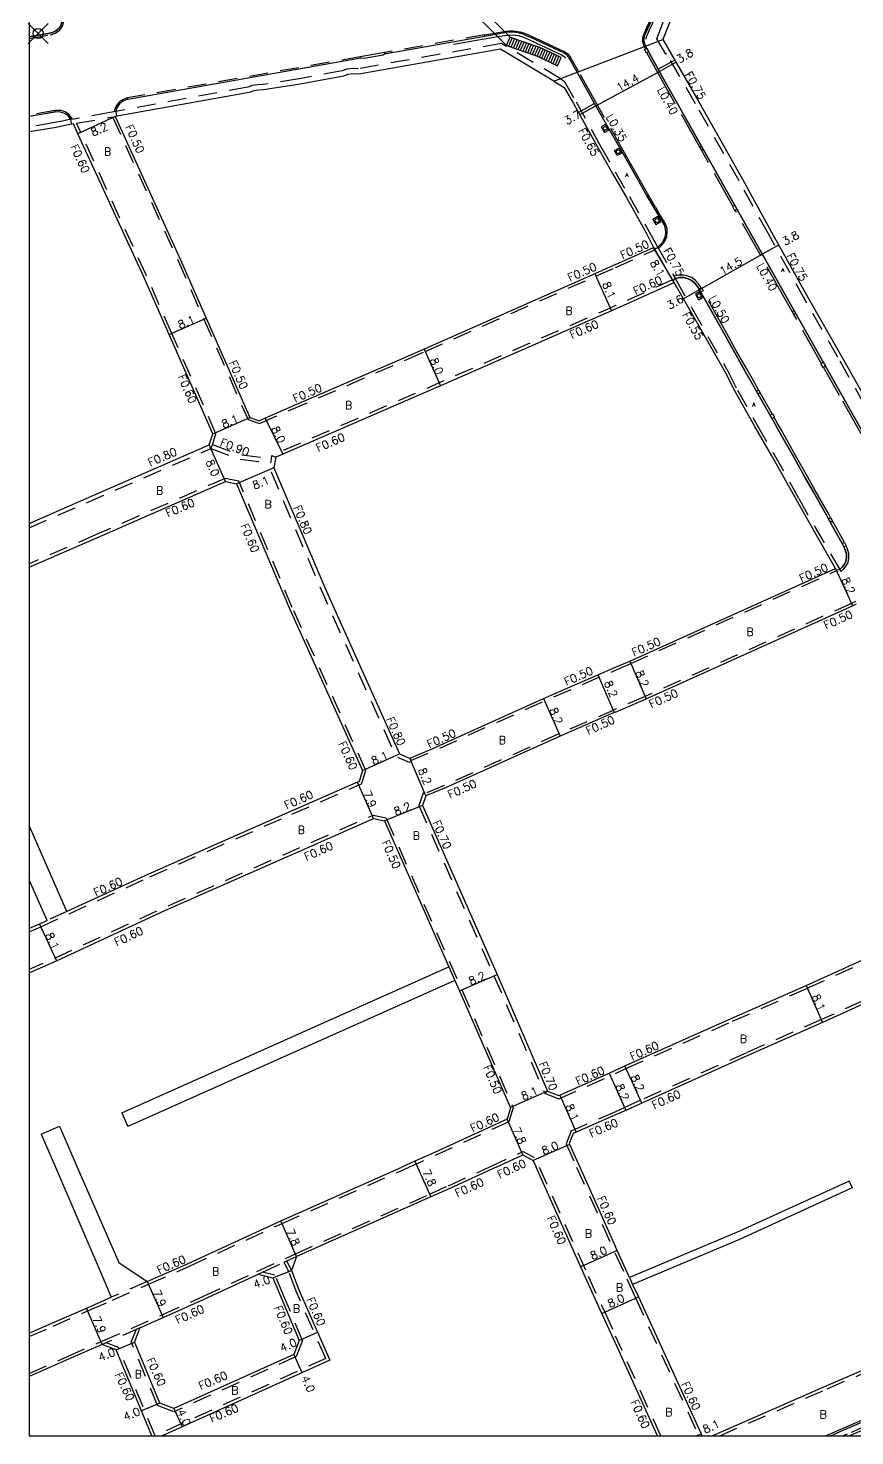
# Model space of a CAD drawing. Header units: metres. Extents: x -2400 to -1599, y -109200 to -108600.
# Drawn here: x -2400.2 to -2234.9, y -109200 to -108918.7 of the extents above; entities that cross this region are included whole.
import ezdxf

# ---------------------------------------------------------------- set-up
doc = ezdxf.new("R2010")
doc.units = ezdxf.units.M
doc.header["$LTSCALE"] = 2.5
doc.header["$PDMODE"] = 35
doc.header["$PDSIZE"] = 2
doc.linetypes.add('22320', pattern=[2.5, 1.5, -1])
doc.linetypes.add('22330', pattern=[4, 3, -1])
doc.layers.get('0').update_dxf_attribs({"color": 150, "lineweight": 50})
for name, color, linetype in [('2101000', 7, 'Continuous'), ('2101001', 1, 'Continuous'), ('2102000', 4, 'Continuous'), ('2102001', 191, 'Continuous'), ('2211000', 14, 'Continuous'), ('2211100', 7, 'Continuous'), ('2213000', 3, 'Continuous'), ('2227000', 1, 'Continuous'), ('2227100', 7, 'Continuous'), ('2232000', 120, '22320'), ('2233000', 120, '22330'), ('2235000', 4, 'Continuous'), ('2236000', 3, 'Continuous'), ('2238000', 3, 'Continuous'), ('6165200', 90, '61300'), ('9107000', 4, 'Continuous'), ('9201100', 215, 'Continuous'), ('9201500', 222, 'Continuous'), ('9202100', 82, 'Continuous'), ('9202200', 82, 'Continuous'), ('9203500', 155, 'Continuous'), ('999', 7, 'Continuous')]:
    doc.layers.add(name, color=color, linetype=linetype)
doc.styles.add('Dm_Anotation', font='txt.shx', dxfattribs={"bigfont": 'pscdm.shx'})
doc.linetypes.add('61300', pattern='A,2,-0.75,[1,dmdr.shx,S=0.15,R=0,X=0,Y=0],-0.75', length=3.5)

# ---------------------------------------------------------------- blocks, each defined once
blk = doc.blocks.new('223800')
at = {"color": 0, "linetype": 'Continuous'}
blk.add_circle((0, 0), 0.75, dxfattribs=at)

msp = doc.modelspace()

# ---------------------------------------------------------------- linework, layer by layer
at = {"layer": '2101000'}
for points in [[(-2269.32, -108912.27), (-2269.96, -108912.39), (-2273.35, -108920.93)], [(-2273.35, -108920.93), (-2266.16, -108933.38), (-2257.41, -108948.81), (-2251.57, -108959.4), (-2244.19, -108972.67), (-2237.71, -108984.02), (-2226.17, -109004.45), (-2218.96, -109017.69)], [(-2295.14, -108929.23), (-2305.76, -108922.84), (-2334.12, -108927.83), (-2335.15, -108927.77), (-2336.27, -108927.91), (-2337.14, -108928.23), (-2345.86, -108929.82), (-2353.14, -108931), (-2354.19, -108931.03), (-2355.1, -108931.17), (-2356.04, -108931.51), (-2382.82, -108936.31)], [(-2295.14, -108929.23), (-2293.04, -108930.49), (-2291.2, -108933.68), (-2286.39, -108942.4), (-2283.39, -108947.71), (-2280.55, -108952.62), (-2276.59, -108959.69), (-2275.21, -108962.52)], [(-2391.17, -108937.76), (-2392.21, -108938), (-2393.11, -108938.18), (-2394.64, -108938.48), (-2400, -108939.4)], [(-2282.76, -108965.91), (-2275.21, -108962.52)], [(-2282.76, -108974.76), (-2282.43, -108974.63), (-2271.06, -108969.48)], [(-2238.79, -109026.63), (-2243.43, -109018.56), (-2246.62, -109012.9), (-2251.52, -109004.13), (-2254.92, -108998.25), (-2258.87, -108991.28), (-2260.83, -108987.46), (-2267.86, -108975.09), (-2271.06, -108969.48)], [(-2282.76, -109046.4), (-2279.95, -109045.17), (-2238.79, -109026.63)], [(-2282.76, -109055.34), (-2276.67, -109052.69), (-2235.4, -109034.09), (-2234.58, -109033.72)], [(-2282.76, -109055.34), (-2283.03, -109055.46), (-2293.83, -109060.14), (-2316.66, -109070.41), (-2320.71, -109072.1), (-2321.36, -109073.99), (-2306.45, -109107.76), (-2296.38, -109131.12)], [(-2400, -109107.45), (-2394.57, -109105.06), (-2372.86, -109095.01), (-2344.54, -109082.54), (-2331.2, -109076.62), (-2328.95, -109077.11), (-2316.09, -109106.24)], [(-2282.76, -109126.91), (-2280.95, -109126.02), (-2259.64, -109116.6), (-2244.68, -109109.97), (-2204.41, -109091.77), (-2202.56, -109090.85)], [(-2396.43, -109097.01), (-2397.94, -109097.7), (-2400, -109098.61)], [(-2198.5, -109097.92), (-2199.1, -109098.17), (-2241.38, -109117.36), (-2256.34, -109124), (-2277.55, -109133.49), (-2280.74, -109134.99), (-2282.76, -109135.87)], [(-2314.88, -109108.98), (-2313.95, -109111.07), (-2303.78, -109134.42), (-2304.46, -109136.72), (-2319.13, -109143.46), (-2322.89, -109145.13), (-2325.53, -109146.3)], [(-2294.15, -109131.99), (-2284.08, -109127.5), (-2282.76, -109126.91)], [(-2282.76, -109135.87), (-2291.22, -109139.55)], [(-2292.02, -109141.6), (-2289.91, -109146.3)], [(-2376.42, -109169.15), (-2368.2, -109165.55), (-2349.69, -109157.02), (-2325.53, -109146.3)], [(-2306.63, -109146.3), (-2315.92, -109150.57), (-2319.73, -109152.26), (-2346.53, -109164.15), (-2347.55, -109166.97), (-2346.08, -109170.84), (-2342.36, -109179.31), (-2339.93, -109184.86)], [(-2282.76, -109181.5), (-2285.49, -109175.55), (-2288.8, -109168.32), (-2298.68, -109146.3)], [(-2289.91, -109146.3), (-2282.76, -109162.24)], [(-2263.45, -109200), (-2240.68, -109190.03), (-2207.65, -109175.83), (-2200.33, -109172.69), (-2184.75, -109166.18), (-2174.06, -109161.21), (-2166.87, -109157.73), (-2165.36, -109156.96)], [(-2279.99, -109168.35), (-2282.45, -109162.93), (-2282.76, -109162.24)], [(-2377.85, -109178.41), (-2373.21, -109176.37), (-2365.01, -109172.66), (-2354.21, -109167.69), (-2351.29, -109168.39), (-2349.69, -109172.22), (-2346.02, -109180.93)], [(-2279.36, -109169.72), (-2278.21, -109172.22), (-2265.67, -109199.59), (-2265.49, -109200)], [(-2400, -109179.51), (-2395.47, -109177.51), (-2388.24, -109174.34), (-2383.61, -109172.31)], [(-2377.85, -109178.41), (-2378.97, -109181.19)], [(-2385.4, -109181.72), (-2392.11, -109184.7), (-2400, -109188.17)], [(-2382.61, -109182.83), (-2385.4, -109181.72)], [(-2375.48, -109200), (-2382.61, -109182.83)], [(-2373.88, -109193.44), (-2378.97, -109181.19)], [(-2346.02, -109180.93), (-2347.12, -109183.72)], [(-2274.38, -109200), (-2282.76, -109181.5)], [(-2339.93, -109184.86), (-2373.45, -109200)], [(-2347.12, -109183.72), (-2371.09, -109194.54)], [(-2195.12, -109200), (-2201.03, -109186.4), (-2201.55, -109185.19), (-2203.31, -109185.94), (-2236.02, -109200)], [(-2371.09, -109194.54), (-2373.88, -109193.44)]]:
    msp.add_lwpolyline(points, dxfattribs=at)
at = {"layer": '2101000', "flags": 128}
for points in [[(-2400, -109017.63), (-2389.69, -109013.15), (-2364, -109001.94), (-2363.93, -109001.72), (-2363.3, -108999.75), (-2372.04, -108979.9), (-2377.18, -108968.21), (-2390.26, -108939.75), (-2391.17, -108937.76)], [(-2382.82, -108936.31), (-2369.76, -108964.96), (-2364.62, -108976.64), (-2355.88, -108996.49), (-2353.98, -108997.11)], [(-2282.76, -108965.91), (-2286.89, -108967.74), (-2321.02, -108982.8), (-2324.83, -108984.48), (-2348.08, -108994.56), (-2352.8, -108996.6), (-2353.98, -108997.11)], [(-2282.76, -108974.76), (-2283.61, -108975.15), (-2317.79, -108990.12), (-2321.63, -108991.81), (-2344.85, -109001.88), (-2349.29, -109003.79), (-2350.7, -109004.39)], [(-2350.7, -109004.39), (-2351.07, -109006.56), (-2340.52, -109031.41), (-2325.98, -109063.71), (-2323.95, -109064.57), (-2323.88, -109064.54), (-2319.92, -109062.88), (-2297.19, -109052.66), (-2286.29, -109047.93), (-2282.76, -109046.4)], [(-2400, -109026.35), (-2386.49, -109020.49), (-2360.78, -109009.27), (-2358.53, -109009.72)], [(-2358.53, -109009.72), (-2347.95, -109034.65), (-2333.36, -109067.03), (-2334.03, -109069.23), (-2334.35, -109069.38), (-2347.73, -109075.2), (-2376.13, -109087.71), (-2392.46, -109095.19)], [(-2296.38, -109131.12), (-2294.15, -109131.99)], [(-2291.22, -109139.55), (-2292.02, -109141.6)], [(-2306.63, -109146.3), (-2301.3, -109143.85), (-2299.28, -109144.95), (-2298.68, -109146.3)]]:
    msp.add_lwpolyline(points, dxfattribs=at)
at = {"layer": '2101001'}
msp.add_lwpolyline([(-2295.14, -108929.23), (-2273.35, -108920.93)], dxfattribs=at)
at = {"layer": '2102000', "flags": 128}
for points in [[(-2392.46, -109095.19), (-2400, -109078)], [(-2396.43, -109097.01), (-2400, -109088.87)], [(-2381.5, -109135.45), (-2316.09, -109106.24)], [(-2314.88, -109108.98), (-2380.27, -109138.19)], [(-2397.61, -109139.69), (-2394.77, -109146.3)], [(-2393.94, -109138.11), (-2390.38, -109146.3)]]:
    msp.add_lwpolyline(points, dxfattribs=at)
at = {"layer": '2102000'}
for points in [[(-2394.77, -109146.3), (-2385.82, -109167.07), (-2383.61, -109172.31)], [(-2390.38, -109146.3), (-2382.1, -109165.36), (-2376.42, -109169.15)], [(-2236.08, -109149.07), (-2258.62, -109159.39), (-2279.99, -109168.35)], [(-2235.45, -109150.44), (-2258.02, -109160.76), (-2279.36, -109169.72)]]:
    msp.add_lwpolyline(points, dxfattribs=at)
at = {"layer": '2102001', "flags": 128}
for points in [[(-2381.5, -109135.45), (-2380.27, -109138.19)], [(-2397.61, -109139.69), (-2393.94, -109138.11)]]:
    msp.add_lwpolyline(points, dxfattribs=at)
at = {"layer": '2102001'}
msp.add_lwpolyline([(-2236.08, -109149.07), (-2235.45, -109150.44)], dxfattribs=at)
at = {"layer": '2211000'}
msp.add_lwpolyline([(-2313.68, -108912.97), (-2304.56, -108922.13), (-2298.6, -108924.15), (-2294.36, -108926.15), (-2293.66, -108924.53), (-2297.94, -108922.51), (-2303.78, -108920.54), (-2312.6, -108911.67)], dxfattribs=at)
at = {"layer": '2211100'}
for points in [[(-2304.59, -108922.1), (-2303.87, -108920.44)], [(-2304.12, -108922.28), (-2303.42, -108920.66)], [(-2303.65, -108922.44), (-2302.95, -108920.82)], [(-2303.18, -108922.6), (-2302.47, -108920.98)], [(-2302.7, -108922.76), (-2302, -108921.14)], [(-2302.23, -108922.92), (-2301.52, -108921.3)], [(-2301.75, -108923.08), (-2301.05, -108921.46)], [(-2301.28, -108923.24), (-2300.57, -108921.62)], [(-2300.8, -108923.4), (-2300.09, -108921.78)], [(-2300.32, -108923.56), (-2299.62, -108921.94)], [(-2299.85, -108923.72), (-2299.15, -108922.1)], [(-2299.37, -108923.88), (-2298.67, -108922.27)], [(-2298.9, -108924.05), (-2298.19, -108922.43)], [(-2298.43, -108924.23), (-2297.73, -108922.61)], [(-2297.98, -108924.44), (-2297.27, -108922.83)], [(-2297.53, -108924.65), (-2296.83, -108923.04)], [(-2297.08, -108924.87), (-2296.37, -108923.25)], [(-2296.62, -108925.08), (-2295.92, -108923.47)], [(-2296.17, -108925.29), (-2295.47, -108923.68)], [(-2295.72, -108925.51), (-2295.02, -108923.89)], [(-2295.27, -108925.72), (-2294.56, -108924.11)], [(-2294.81, -108925.93), (-2294.11, -108924.32)]]:
    msp.add_lwpolyline(points, dxfattribs=at)
at = {"layer": '2213000'}
for points in [[(-2273.48, -108912.5), (-2276.4, -108918.79), (-2277.03, -108920.26), (-2277.06, -108920.39), (-2277.08, -108920.5), (-2277.1, -108920.61), (-2277.11, -108920.74), (-2277.12, -108920.93), (-2277.11, -108921.1), (-2277.1, -108921.22), (-2277.08, -108921.38), (-2277.04, -108921.56), (-2277, -108921.69), (-2276.92, -108921.92), (-2276.85, -108922.08), (-2276.79, -108922.18), (-2276.76, -108922.23)], [(-2400, -108920.37), (-2395.89, -108919.65), (-2395.37, -108919.53), (-2394.94, -108919.34), (-2394.65, -108919.16), (-2394.26, -108918.85), (-2393.9, -108918.48), (-2393.59, -108917.96), (-2393.47, -108917.46), (-2393.6, -108916.66)], [(-2290.44, -108927.44), (-2291.94, -108924.82), (-2292.15, -108924.5), (-2292.34, -108924.24), (-2292.49, -108924.07), (-2292.67, -108923.92), (-2293.26, -108923.52), (-2293.89, -108923.25), (-2298.84, -108920.92), (-2299.74, -108920.53), (-2300.43, -108920.22), (-2301.28, -108919.86), (-2301.97, -108919.68), (-2302.72, -108919.55), (-2303.29, -108919.47), (-2303.92, -108919.48), (-2304.6, -108919.54), (-2308.94, -108920.29), (-2328.98, -108923.83), (-2329.24, -108924.07), (-2333.02, -108924.71), (-2333.68, -108924.66), (-2380.26, -108932.89), (-2380.79, -108933.04), (-2381.17, -108933.21), (-2381.54, -108933.45), (-2381.93, -108933.79), (-2382.21, -108934.17), (-2382.41, -108934.51), (-2382.58, -108934.9), (-2382.7, -108935.32)], [(-2219.39, -109018.28), (-2219.91, -109018.41), (-2220.41, -109018.46), (-2221.03, -109018.44), (-2221.66, -109018.26), (-2222.23, -109017.97), (-2222.78, -109017.59), (-2223.23, -109017.16), (-2223.63, -109016.67), (-2237.64, -108991.88), (-2248.42, -108972.74), (-2264.05, -108945), (-2273.46, -108928.32), (-2276.76, -108922.23)], [(-2274.34, -108962.45), (-2273.86, -108961.97), (-2273.41, -108961.46), (-2273.03, -108960.85), (-2272.82, -108960.22), (-2272.73, -108959.49), (-2272.77, -108958.79), (-2273.07, -108957.9), (-2276.66, -108951.87), (-2280.32, -108945.36), (-2286.96, -108933.7), (-2290.44, -108927.44)], [(-2391.68, -108936.9), (-2392.21, -108936.18), (-2392.52, -108935.93), (-2392.92, -108935.68), (-2393.3, -108935.55), (-2393.71, -108935.42), (-2394.22, -108935.38), (-2394.81, -108935.41), (-2400, -108936.33)], [(-2237.97, -109026.83), (-2237.95, -109026.83), (-2237.48, -109026.36), (-2237.07, -109025.85), (-2236.77, -109025.27), (-2236.61, -109024.55), (-2236.63, -109023.72), (-2236.91, -109022.71), (-2237.47, -109021.67), (-2239.53, -109017.97), (-2240.59, -109016.02), (-2243.27, -109011.29), (-2244.85, -109008.5), (-2247.23, -109004.28), (-2249.99, -108999.38), (-2250.89, -108997.77), (-2255.84, -108989.02), (-2256.9, -108987.13), (-2258.94, -108983.57), (-2260.96, -108979.95), (-2266.29, -108970.49), (-2266.66, -108969.97), (-2267.11, -108969.44), (-2267.79, -108968.94), (-2268.47, -108968.66), (-2269.17, -108968.49), (-2269.98, -108968.51), (-2270.8, -108968.69), (-2270.83, -108968.7)]]:
    msp.add_lwpolyline(points, dxfattribs=at)
at = {"layer": '2227000'}
for points in [[(-2400, -108920.37), (-2395.89, -108919.65)], [(-2327.29, -108923.53), (-2328.98, -108923.83), (-2329.24, -108924.07), (-2333.02, -108924.71), (-2333.68, -108924.66), (-2348.42, -108927.27)], [(-2361.9, -108929.65), (-2364.25, -108930.06)], [(-2352.87, -108928.05), (-2355.9, -108928.59)], [(-2371.59, -108931.36), (-2380.26, -108932.89)], [(-2395.18, -108935.47), (-2397.23, -108935.84)], [(-2218.5, -109190.84), (-2236.88, -109198.74), (-2239.76, -109200)]]:
    msp.add_lwpolyline(points, dxfattribs=at)
at = {"layer": '2227100'}
msp.add_point((-2398.21, -108919.72, 5.74), dxfattribs=at)
at = {"layer": '2232000'}
for points in [[(-2218.72, -109018.19), (-2219.3, -109018.44), (-2226.83, -109004.82), (-2238.37, -108984.39), (-2244.85, -108973.04), (-2252.23, -108959.77), (-2258.06, -108949.18), (-2266.81, -108933.75), (-2272.59, -108923.77), (-2272.75, -108923.87), (-2274.54, -108920.76), (-2270.83, -108911.39), (-2268.7, -108911)], [(-2400, -108920.71), (-2395.82, -108919.98), (-2395.27, -108919.84), (-2394.79, -108919.64), (-2394.46, -108919.44), (-2394.04, -108919.1), (-2393.64, -108918.68), (-2393.29, -108918.11), (-2393.15, -108917.55), (-2393.25, -108916.6), (-2393.83, -108916.7)], [(-2308.94, -108920.29), (-2309, -108920), (-2328.97, -108923.52), (-2328.91, -108923.82)], [(-2293.86, -108928.74), (-2305.55, -108921.71), (-2334.18, -108926.75), (-2335.18, -108926.69), (-2336.52, -108926.86), (-2337.43, -108927.19), (-2346.04, -108928.76), (-2353.24, -108929.93), (-2354.29, -108929.96), (-2355.36, -108930.13), (-2356.31, -108930.46), (-2383.81, -108935.52), (-2391.09, -108936.81), (-2392.3, -108937), (-2393.33, -108937.21), (-2394.89, -108937.52), (-2400, -108938.4)], [(-2333.77, -108924.68), (-2333.83, -108924.38), (-2380.32, -108932.6), (-2380.26, -108932.89)], [(-2293.86, -108928.74), (-2293.04, -108929.24), (-2290.66, -108933.37), (-2285.85, -108942.1), (-2282.84, -108947.4), (-2280.01, -108952.31), (-2276.04, -108959.39), (-2274.46, -108962.23), (-2270.74, -108968.86), (-2267.39, -108974.83), (-2260.36, -108987.21), (-2258.4, -108991.02), (-2254.46, -108997.99), (-2251.06, -109003.87), (-2246.15, -109012.64), (-2242.97, -109018.29), (-2237.97, -109026.83), (-2238.58, -109027.08)], [(-2394.82, -108935.41), (-2394.87, -108935.13), (-2400, -108936.04)], [(-2390.56, -108937.65), (-2383.33, -108936.4)], [(-2363.37, -109001.94), (-2362.66, -108999.72), (-2371.49, -108979.66), (-2376.63, -108967.97), (-2389.71, -108939.5), (-2390.56, -108937.65)], [(-2383.33, -108936.4), (-2370.22, -108965.17), (-2365.08, -108976.84), (-2356.25, -108996.9), (-2353.95, -108997.64), (-2347.88, -108995.02), (-2324.63, -108984.94), (-2320.82, -108983.26), (-2286.69, -108968.2), (-2282.76, -108966.46)], [(-2282.76, -108966.46), (-2274.95, -108962.95)], [(-2274.95, -108962.95), (-2271.37, -108968.96)], [(-2271.37, -108968.96), (-2282.67, -108974.08), (-2282.76, -108974.11)], [(-2363.68, -109002.68), (-2363.37, -109001.94)], [(-2351.71, -109005.55), (-2351.58, -109004.76)], [(-2351.58, -109004.76), (-2351.46, -109004.06), (-2350.7, -109004.39)], [(-2400, -109099.27), (-2397.69, -109098.24), (-2375.88, -109088.26), (-2347.49, -109075.75), (-2333.54, -109069.67), (-2332.72, -109066.99), (-2347.4, -109034.41), (-2358.1, -109009.2), (-2360.85, -109008.64), (-2386.73, -109019.94), (-2400, -109025.69)], [(-2282.76, -109046.95), (-2279.75, -109045.63), (-2238.58, -109027.08)], [(-2234.78, -109033.26), (-2235.61, -109033.64), (-2276.88, -109052.23), (-2282.76, -109054.79)], [(-2320.71, -109072.1), (-2320.9, -109071.64), (-2320.98, -109071.46), (-2321.27, -109071.58), (-2322.12, -109074.02), (-2307.09, -109108.04), (-2296.97, -109131.54), (-2296.38, -109131.12)], [(-2282.76, -109127.57), (-2280.7, -109126.57), (-2259.39, -109117.15), (-2244.44, -109110.52), (-2204.15, -109092.32), (-2202.3, -109091.39)], [(-2198.5, -109097.92), (-2198.74, -109097.37), (-2199.33, -109097.62), (-2241.62, -109116.81), (-2256.59, -109123.45), (-2277.8, -109132.94), (-2281.03, -109134.47), (-2282.76, -109135.22)], [(-2316.09, -109106.24), (-2314.88, -109108.98)], [(-2282.76, -109135.22), (-2290.91, -109138.76), (-2291.67, -109139.06)], [(-2292.67, -109141.62), (-2290.57, -109146.3)], [(-2400, -109187.51), (-2392.35, -109184.15), (-2385.31, -109181.03), (-2373.46, -109175.82), (-2365.26, -109172.12), (-2354.46, -109167.14), (-2346.78, -109163.6), (-2319.97, -109151.71), (-2316.17, -109150.02), (-2308.07, -109146.3)], [(-2400, -109180.17), (-2395.23, -109178.06), (-2388, -109174.89), (-2383.37, -109172.86), (-2376.18, -109169.7), (-2367.96, -109166.09), (-2349.44, -109157.56), (-2324.05, -109146.3)], [(-2298.02, -109146.3), (-2288.26, -109168.07), (-2284.94, -109175.3), (-2282.76, -109180.06)], [(-2290.57, -109146.3), (-2282.76, -109163.7)], [(-2261.95, -109200), (-2240.44, -109190.58), (-2207.41, -109176.39), (-2200.1, -109173.24), (-2184.51, -109166.73), (-2173.8, -109161.75), (-2166.61, -109158.27), (-2165.08, -109157.49)], [(-2354.21, -109167.69), (-2353.33, -109167.28), (-2349.03, -109165.3), (-2348.48, -109165.05), (-2346.53, -109164.15)], [(-2340.72, -109184.56), (-2346.63, -109171.07), (-2348.04, -109167.36), (-2349.03, -109165.3)], [(-2347.55, -109166.97), (-2348.48, -109165.05)], [(-2282.76, -109163.7), (-2280.53, -109168.6), (-2279.91, -109169.97), (-2278.77, -109172.44), (-2266.22, -109199.84), (-2266.15, -109200)], [(-2345.37, -109180.92), (-2349.13, -109171.98), (-2350.86, -109167.88), (-2353.33, -109167.28)], [(-2279.99, -109168.35), (-2279.36, -109169.72)], [(-2160.48, -109166.46), (-2162.14, -109167.21), (-2169.58, -109170.59), (-2180.35, -109175.49), (-2196.31, -109182.39), (-2197.62, -109182.95), (-2197.87, -109183.06), (-2201.47, -109184.6), (-2201.75, -109184.73), (-2203.51, -109185.48), (-2236.46, -109199.65), (-2237.27, -109200)], [(-2376.42, -109169.15), (-2383.61, -109172.31)], [(-2377.85, -109178.41), (-2385.4, -109181.72)], [(-2378.63, -109178.75), (-2379.61, -109181.19)], [(-2273.72, -109200), (-2282.76, -109180.06)], [(-2382.16, -109182.37), (-2384.63, -109181.38)], [(-2374.84, -109199.97), (-2382.16, -109182.37)], [(-2374.33, -109193.91), (-2379.61, -109181.19)], [(-2345.37, -109180.92), (-2346.65, -109184.17)], [(-2340.72, -109184.56), (-2374.84, -109199.97)], [(-2346.65, -109184.17), (-2371.07, -109195.2)], [(-2371.07, -109195.2), (-2374.33, -109193.91)]]:
    msp.add_lwpolyline(points, dxfattribs=at)
at = {"layer": '2232000', "flags": 128}
for points in [[(-2282.76, -108974.11), (-2283.86, -108974.6), (-2318.03, -108989.57), (-2321.87, -108991.26), (-2345.09, -109001.33), (-2349.53, -109003.23), (-2351.46, -109004.06)], [(-2400, -109018.5), (-2389.38, -109013.89), (-2363.68, -109002.68)], [(-2363.68, -109002.68), (-2358.46, -109004.68), (-2351.71, -109005.55)], [(-2363.34, -109001.84), (-2358.24, -109003.8), (-2351.56, -109004.67)], [(-2323.88, -109064.54), (-2323.68, -109065), (-2323.57, -109065.28), (-2323.96, -109065.44), (-2326.58, -109064.32), (-2341.26, -109031.73), (-2351.9, -109006.66), (-2351.71, -109005.55)], [(-2323.68, -109065), (-2319.72, -109063.34), (-2296.99, -109053.12), (-2286.09, -109048.39), (-2282.76, -109046.95)], [(-2282.76, -109054.79), (-2283.23, -109055), (-2294.03, -109059.68), (-2316.86, -109069.95), (-2320.9, -109071.64)], [(-2328.65, -109076.56), (-2331.26, -109075.99), (-2344.78, -109081.99), (-2373.1, -109094.47), (-2394.82, -109104.52), (-2400, -109106.8)], [(-2328.65, -109076.56), (-2313.5, -109110.87), (-2303.32, -109134.23), (-2303.25, -109134.39), (-2304.09, -109137.21)], [(-2392.46, -109095.19), (-2396.43, -109097.01)], [(-2294.13, -109132.64), (-2283.84, -109128.05), (-2282.76, -109127.57)], [(-2296.97, -109131.54), (-2294.13, -109132.64)], [(-2304.09, -109137.21), (-2318.88, -109144.01), (-2322.65, -109145.68), (-2324.05, -109146.3)], [(-2291.67, -109139.06), (-2292.67, -109141.62)], [(-2308.07, -109146.3), (-2301.28, -109143.18), (-2298.82, -109144.52), (-2298.02, -109146.3)]]:
    msp.add_lwpolyline(points, dxfattribs=at)
at = {"layer": '2233000'}
for points in [[(-2273.71, -108912.39), (-2276.64, -108918.69), (-2277.27, -108920.18), (-2277.31, -108920.33), (-2277.34, -108920.45), (-2277.36, -108920.58), (-2277.37, -108920.72), (-2277.38, -108920.93), (-2277.37, -108921.11), (-2277.36, -108921.25), (-2277.33, -108921.43), (-2277.29, -108921.62), (-2277.25, -108921.77), (-2277.16, -108922.02), (-2277.08, -108922.2), (-2277.01, -108922.31), (-2277.01, -108922.32)], [(-2309, -108920), (-2304.63, -108919.25), (-2303.93, -108919.19), (-2303.27, -108919.17), (-2302.67, -108919.25), (-2301.91, -108919.39), (-2301.18, -108919.58), (-2300.31, -108919.95), (-2299.62, -108920.26), (-2298.72, -108920.65), (-2293.77, -108922.98), (-2293.12, -108923.26), (-2292.49, -108923.68), (-2292.28, -108923.86), (-2292.11, -108924.05), (-2291.91, -108924.34), (-2291.69, -108924.67), (-2290.16, -108927.33)], [(-2328.97, -108923.52), (-2333.83, -108924.38)], [(-2276.76, -108922.8), (-2277.01, -108922.32)], [(-2265.94, -108942.47), (-2273.81, -108928.51), (-2276.52, -108923.61)], [(-2274.8, -108954.44), (-2276.42, -108951.72), (-2280.07, -108945.22), (-2286.1, -108934.51), (-2290.16, -108927.33)], [(-2380.32, -108932.6), (-2380.89, -108932.76), (-2381.31, -108932.95), (-2381.72, -108933.21), (-2382.15, -108933.59), (-2382.46, -108934.01), (-2382.68, -108934.38), (-2382.86, -108934.81), (-2382.95, -108935.11), (-2382.98, -108935.37)], [(-2391.33, -108936.84), (-2391.99, -108935.97), (-2392.34, -108935.68), (-2392.79, -108935.4), (-2393.21, -108935.27), (-2393.66, -108935.13), (-2394.21, -108935.08), (-2394.72, -108935.1), (-2394.87, -108935.13)], [(-2259.31, -108954.23), (-2264.4, -108945.2), (-2265.62, -108943.03)], [(-2274.19, -108962.72), (-2273.65, -108962.17), (-2273.18, -108961.62), (-2272.77, -108960.97), (-2272.54, -108960.29), (-2272.45, -108959.5), (-2272.49, -108958.73), (-2272.81, -108957.78), (-2274.44, -108955.05)], [(-2247.44, -108975.31), (-2248.78, -108972.93), (-2258.87, -108955.01)], [(-2265.68, -108970.56), (-2265.87, -108970.22), (-2266.27, -108969.66), (-2266.78, -108969.08), (-2267.54, -108968.51), (-2268.31, -108968.19), (-2269.12, -108968), (-2270.03, -108968.02), (-2271.1, -108968.23)], [(-2254.17, -108990.97), (-2255.41, -108988.77), (-2256.48, -108986.88), (-2258.51, -108983.32), (-2260.53, -108979.71), (-2265.32, -108971.2)], [(-2241.65, -108985.59), (-2247.11, -108975.89)], [(-2233.68, -108999.7), (-2237.99, -108992.08), (-2241.18, -108986.41)], [(-2251.46, -108995.75), (-2253.84, -108991.55)], [(-2239.79, -109016.46), (-2240.17, -109015.78), (-2242.84, -109011.04), (-2244.42, -109008.26), (-2246.8, -109004.04), (-2249.56, -108999.14), (-2250.46, -108997.53), (-2251.07, -108996.45)], [(-2237.04, -109021.44), (-2239.1, -109017.73), (-2239.4, -109017.18)], [(-2237.97, -109026.83), (-2237.71, -109027.27), (-2237.12, -109026.69), (-2236.65, -109026.12), (-2236.3, -109025.43), (-2236.13, -109024.63), (-2236.13, -109023.66), (-2236.45, -109022.52), (-2236.65, -109022.15)], [(-2201.47, -109184.6), (-2201.57, -109184.49), (-2201.71, -109184.38), (-2201.9, -109184.27), (-2202.06, -109184.18), (-2202.33, -109184.09), (-2202.65, -109184.01), (-2202.88, -109183.97), (-2203.12, -109183.96), (-2203.4, -109183.97), (-2203.7, -109184.04), (-2204.06, -109184.19), (-2237.04, -109198.37), (-2240.76, -109200)]]:
    msp.add_lwpolyline(points, dxfattribs=at)
at = {"layer": '2235000'}
for points in [[(-2276.13, -108923.4), (-2276.62, -108923.67), (-2277.02, -108922.95), (-2276.52, -108922.67)], [(-2265.27, -108942.84), (-2265.62, -108943.03), (-2265.94, -108942.47), (-2265.59, -108942.27)], [(-2275.05, -108954.58), (-2274.8, -108954.44), (-2274.44, -108955.05), (-2274.68, -108955.2)], [(-2258.96, -108954.03), (-2259.42, -108954.29), (-2258.98, -108955.08), (-2258.52, -108954.82)], [(-2266.11, -108970.8), (-2265.59, -108970.51), (-2265.23, -108971.15), (-2265.75, -108971.44)], [(-2246.76, -108975.69), (-2247.11, -108975.89), (-2247.44, -108975.31), (-2247.09, -108975.11)], [(-2240.83, -108986.21), (-2241.28, -108986.47), (-2241.75, -108985.65), (-2241.3, -108985.39)], [(-2254.6, -108991.21), (-2254.17, -108990.97), (-2253.84, -108991.55), (-2254.27, -108991.79)], [(-2251.89, -108996), (-2251.41, -108995.73), (-2251.02, -108996.42), (-2251.5, -108996.69)], [(-2240.22, -109016.7), (-2239.79, -109016.46), (-2239.4, -109017.18), (-2239.83, -109017.41)], [(-2237.47, -109021.67), (-2237.04, -109021.44), (-2236.65, -109022.15), (-2237.08, -109022.39)]]:
    msp.add_lwpolyline(points, close=True, dxfattribs=at)
at = {"layer": '2236000'}
for points in [[(-2284.81, -108937.88), (-2285.65, -108938.36), (-2284.99, -108939.53), (-2284.15, -108939.05)], [(-2281.58, -108943.61), (-2282.44, -108944.1), (-2282.99, -108943.12), (-2282.13, -108942.64)], [(-2274.31, -108956.3), (-2275.31, -108956.87), (-2274.72, -108957.87), (-2273.71, -108957.3)], [(-2266.01, -108971.36), (-2266.81, -108971.79), (-2266.17, -108972.93), (-2265.37, -108972.49)]]:
    msp.add_lwpolyline(points, close=True, dxfattribs=at)
at = {"layer": '6165200'}
for points in [[(-2276.67, -108920.83), (-2276.66, -108920.78), (-2276.65, -108920.67), (-2276.64, -108920.58), (-2276.62, -108920.49), (-2276.6, -108920.4), (-2275.99, -108918.97), (-2273.08, -108912.71), (-2272.48, -108911.62), (-2272.35, -108911.47), (-2272.16, -108911.27), (-2272.02, -108911.13), (-2271.9, -108911.02), (-2271.76, -108910.9), (-2271.67, -108910.83), (-2271.52, -108910.72), (-2271.3, -108910.56), (-2271.1, -108910.44), (-2270.91, -108910.34), (-2269.32, -108909.98)], [(-2315.19, -108921.88), (-2305.98, -108920.25), (-2304.4, -108920.03), (-2303.47, -108919.98), (-2302.81, -108920.04), (-2302.16, -108920.12), (-2301.54, -108920.3), (-2300.82, -108920.57), (-2293.61, -108923.98), (-2293.27, -108924.16), (-2292.94, -108924.44), (-2292.75, -108924.63)]]:
    msp.add_lwpolyline(points, dxfattribs=at)
at = {"layer": '9107000'}
for points in [[(-2273.48, -108912.5), (-2276.4, -108918.79), (-2277.03, -108920.26), (-2277.06, -108920.39), (-2277.08, -108920.5), (-2277.1, -108920.61), (-2277.11, -108920.74), (-2277.12, -108920.93), (-2277.11, -108921.1), (-2277.1, -108921.22), (-2277.08, -108921.38), (-2277.04, -108921.56), (-2277, -108921.69), (-2276.92, -108921.92), (-2276.85, -108922.08), (-2276.79, -108922.18), (-2276.76, -108922.23)], [(-2393.7, -108915.94), (-2393.6, -108916.66), (-2393.47, -108917.46), (-2393.59, -108917.96), (-2393.9, -108918.48), (-2394.26, -108918.85), (-2394.65, -108919.16), (-2394.94, -108919.34), (-2395.37, -108919.53), (-2395.89, -108919.65), (-2400, -108920.37)], [(-2290.44, -108927.44), (-2291.94, -108924.82), (-2292.15, -108924.5), (-2292.34, -108924.24), (-2292.49, -108924.07), (-2292.67, -108923.92), (-2293.26, -108923.52), (-2293.89, -108923.25), (-2298.84, -108920.92), (-2299.74, -108920.53), (-2300.43, -108920.22), (-2301.28, -108919.86), (-2301.97, -108919.68), (-2302.72, -108919.55), (-2303.29, -108919.47), (-2303.92, -108919.48), (-2304.6, -108919.54), (-2308.94, -108920.29), (-2328.98, -108923.83), (-2329.24, -108924.07), (-2333.02, -108924.71), (-2333.68, -108924.66), (-2380.26, -108932.89), (-2380.79, -108933.04), (-2381.17, -108933.21), (-2381.54, -108933.45), (-2381.93, -108933.79), (-2382.21, -108934.17), (-2382.41, -108934.51), (-2382.58, -108934.9), (-2382.7, -108935.32), (-2382.53, -108936.26)], [(-2276.76, -108922.23), (-2273.46, -108928.32), (-2264.05, -108945), (-2248.42, -108972.74), (-2237.64, -108991.88), (-2223.63, -109016.67), (-2223.23, -109017.16), (-2222.78, -109017.59), (-2222.23, -109017.97), (-2221.66, -109018.26), (-2221.03, -109018.44), (-2220.41, -109018.46), (-2219.91, -109018.41), (-2219.39, -109018.28), (-2218.82, -109017.97), (-2218.96, -109017.69)], [(-2275.21, -108962.52), (-2275.02, -108962.85), (-2274.34, -108962.45), (-2273.86, -108961.97), (-2273.41, -108961.46), (-2273.03, -108960.85), (-2272.82, -108960.22), (-2272.73, -108959.49), (-2272.77, -108958.79), (-2273.07, -108957.9), (-2276.66, -108951.87), (-2280.32, -108945.36), (-2286.96, -108933.7), (-2290.44, -108927.44)], [(-2391.5, -108937.86), (-2391.68, -108936.9), (-2392.21, -108936.18), (-2392.52, -108935.93), (-2392.92, -108935.68), (-2393.3, -108935.55), (-2393.71, -108935.42), (-2394.22, -108935.38), (-2394.81, -108935.41), (-2400, -108936.33)], [(-2271.06, -108969.48), (-2271.27, -108969.13), (-2270.83, -108968.7), (-2270.8, -108968.69), (-2269.98, -108968.51), (-2269.17, -108968.49), (-2268.47, -108968.66), (-2267.79, -108968.94), (-2267.11, -108969.44), (-2266.66, -108969.97), (-2266.29, -108970.49), (-2260.96, -108979.95), (-2258.94, -108983.57), (-2256.9, -108987.13), (-2255.84, -108989.02), (-2250.89, -108997.77), (-2249.99, -108999.38), (-2247.23, -109004.28), (-2244.85, -109008.5), (-2243.27, -109011.29), (-2240.59, -109016.02), (-2239.53, -109017.97), (-2237.47, -109021.67), (-2236.91, -109022.71), (-2236.63, -109023.72), (-2236.61, -109024.55), (-2236.77, -109025.27), (-2237.07, -109025.85), (-2237.48, -109026.36), (-2237.95, -109026.83), (-2237.97, -109026.83), (-2238.58, -109027.08), (-2238.79, -109026.63)]]:
    msp.add_lwpolyline(points, dxfattribs=at)
at = {"layer": '9201100', "flags": 128}
for points in [[(-2274.01, -108927.31), (-2270.75, -108925.43)], [(-2286.69, -108934.19), (-2274.01, -108927.31)], [(-2286.69, -108934.19), (-2289.93, -108935.98)], [(-2382.82, -108936.31), (-2390.26, -108939.75)], [(-2253.44, -108963.83), (-2250.13, -108961.99)], [(-2266.04, -108970.93), (-2253.44, -108963.83)], [(-2286.89, -108967.74), (-2283.61, -108975.15)], [(-2266.04, -108970.93), (-2269.21, -108972.73)], [(-2372.04, -108979.9), (-2364.62, -108976.64)], [(-2321.02, -108982.8), (-2317.79, -108990.12)], [(-2363.3, -108999.75), (-2355.88, -108996.49)], [(-2352.8, -108996.6), (-2349.29, -109003.79)], [(-2360.78, -109009.27), (-2364, -109001.94)], [(-2351.07, -109006.56), (-2358.53, -109009.72)], [(-2286.29, -109047.93), (-2283.03, -109055.46)], [(-2297.19, -109052.66), (-2293.83, -109060.14)], [(-2333.36, -109067.03), (-2325.98, -109063.71)], [(-2320.71, -109072.1), (-2323.88, -109064.54)], [(-2331.2, -109076.62), (-2334.35, -109069.38)], [(-2321.36, -109073.99), (-2328.95, -109077.11)], [(-2397.94, -109097.7), (-2394.57, -109105.06)], [(-2313.95, -109111.07), (-2306.45, -109107.76)], [(-2284.08, -109127.5), (-2280.74, -109134.99)], [(-2296.38, -109131.12), (-2303.81, -109134.36)], [(-2293.93, -109131.9), (-2290.68, -109139.32)], [(-2301.3, -109143.85), (-2304.46, -109136.72)], [(-2291.96, -109141.74), (-2299.28, -109144.95)], [(-2322.89, -109145.13), (-2319.73, -109152.26)]]:
    msp.add_lwpolyline(points, dxfattribs=at)
at = {"layer": '9201100'}
for points in [[(-2271.06, -108969.48), (-2275.21, -108962.52)], [(-2238.79, -109026.63), (-2235.4, -109034.09)], [(-2279.95, -109045.17), (-2276.67, -109052.69)], [(-2244.68, -109109.97), (-2241.38, -109117.36)], [(-2277.55, -109133.49), (-2280.95, -109126.02)], [(-2346.53, -109164.15), (-2349.69, -109157.02)], [(-2282.45, -109162.93), (-2289.75, -109166.21)], [(-2351.29, -109168.39), (-2347.55, -109166.97)], [(-2376.42, -109169.15), (-2373.21, -109176.37)], [(-2385.4, -109181.72), (-2388.57, -109174.49)], [(-2285.49, -109175.55), (-2278.21, -109172.22)], [(-2346.03, -109180.92), (-2342.36, -109179.31)], [(-2382.61, -109182.83), (-2378.92, -109181.3)], [(-2347.12, -109183.72), (-2345.47, -109187.37)], [(-2373.88, -109193.44), (-2377.57, -109194.98)], [(-2371.09, -109194.54), (-2369.44, -109198.19)], [(-2265.67, -109199.59), (-2266.56, -109200)]]:
    msp.add_lwpolyline(points, dxfattribs=at)
at = {"layer": '9202200'}
for points in [[(-2274.24, -108926.87), (-2270.98, -108925.05)], [(-2286.96, -108933.7), (-2290.18, -108935.53)]]:
    msp.add_lwpolyline(points, dxfattribs=at)
at = {"layer": '999'}
msp.add_lwpolyline([(-2400, -109200), (-1600, -109200), (-1600, -108600), (-2400, -108600)], close=True, dxfattribs=at)

# ---------------------------------------------------------------- block references
at = {"layer": '2238000', "xscale": 0.5, "yscale": 0.5, "zscale": 0.5}
for p in [(-2284.87, -108938.69, 5.34), (-2282.24, -108943.35, 5.35), (-2274.49, -108957.09, 5.35), (-2266.08, -108972.13, 5.41)]:
    msp.add_blockref('223800', p, dxfattribs=at)

# ---------------------------------------------------------------- texts
at = {"layer": '9201500', "style": 'Dm_Anotation'}
for s, rotation, p in [('3.8', 30.0162, (-2270, -108925.72)), ('14.4', 28.4779, (-2282.07, -108931.4)), ('3.7', 28.8833, (-2292.49, -108938.01)), ('8.2', 24.8152, (-2387.23, -108940.34)), ('3.8', 29.0736, (-2248.89, -108962.14)), ('8.1', 300.8165, (-2275.97, -108965.56)), ('14.5', 29.3924, (-2261.43, -108968.04)), ('8.1', 293.8857, (-2285.49, -108969.76)), ('3.6', 29.7126, (-2271.98, -108974.94)), ('8.1', 23.7539, (-2369.83, -108978.82)), ('8.0', 293.7933, (-2319.96, -108984.95)), ('8.1', 23.7519, (-2361.1, -108998.68)), ('8.0', 296.0309, (-2351.66, -108998.71)), ('8.0', 293.7264, (-2364.75, -109005.29)), ('8.1', 22.994, (-2354.96, -109010.89)), ('8.2', 294.3876, (-2237.67, -109028.86)), ('8.2', 293.59, (-2278.86, -109047.42)), ('8.2', 293.4577, (-2285.12, -109049.48)), ('8.2', 294.2099, (-2296.08, -109054.9)), ('8.1', 24.2488, (-2331.17, -109065.94)), ('8.2', 292.7185, (-2322.28, -109066.9)), ('7.9', 293.5503, (-2333.32, -109071.49)), ('8.2', 22.3348, (-2326.68, -109076.07)), ('8.1', 294.5917, (-2396.83, -109099.88)), ('8.2', 23.8503, (-2311.71, -109109.97)), ('8.1', 294.1012, (-2243.59, -109112.16)), ('8.2', 294.485, (-2279.82, -109128.26)), ('8.1', 23.5466, (-2301.23, -109132.96)), ('8.2', 294.0488, (-2282.83, -109130.06)), ('8.1', 293.6686, (-2292.86, -109134.1)), ('7.8', 293.9, (-2303.44, -109138.78)), ('8.0', 23.6705, (-2297.13, -109143.89)), ('7.8', 293.9218, (-2321.43, -109147.19)), ('7.8', 293.9225, (-2348.67, -109159.08)), ('8.0', 24.1561, (-2287.39, -109164.87)), ('4.0', 20.8093, (-2354.84, -109170.59)), ('7.9', 293.9557, (-2375.38, -109171.26)), ('8.0', 24.6157, (-2283.9, -109174.44)), ('7.9', 293.696, (-2387.4, -109176.54)), ('4.0', 22.5613, (-2385.78, -109185.17)), ('4.0', 23.6933, (-2349.46, -109183.3)), ('4.0', 294.3055, (-2345.64, -109188.38)), ('4.0', 22.5613, (-2380.79, -109197.03)), ('4.0', 294.3055, (-2370.48, -109195.1)), ('8.1', 24.6145, (-2264.87, -109199.58))]:
    msp.add_text(s, height=1.6, rotation=rotation, dxfattribs=at).set_placement(p)
at = {"layer": '9202100', "style": 'Dm_Anotation'}
for s, height, p in [('B', 1.6, (-2385.03, -108944.13)), ('A', 0.75, (-2280.83, -108948.37, 5.4)), ('A', 0.75, (-2249.62, -108967.36, 5.31)), ('B', 1.6, (-2292.79, -108975.92)), ('B', 1.6, (-2336.87, -108994.83)), ('A', 0.75, (-2255.43, -108994.24, 5.41)), ('B', 1.6, (-2374.65, -109011.87)), ('B', 1.6, (-2352.96, -109014.61)), ('B', 1.6, (-2256.61, -109040.11)), ('B', 1.6, (-2306.14, -109061.74)), ('B', 1.6, (-2346.33, -109079.71)), ('B', 1.6, (-2323.34, -109080.83)), ('B', 1.6, (-2257.93, -109121.42)), ('B', 1.6, (-2288.9, -109160.37)), ('B', 1.6, (-2363.46, -109167.93)), ('B', 1.6, (-2282.71, -109171.16)), ('B', 1.6, (-2347.28, -109175.38)), ('B', 1.6, (-2378.91, -109188.45)), ('B', 1.6, (-2359.62, -109191.73)), ('B', 1.6, (-2272.85, -109196.05)), ('B', 1.6, (-2241.99, -109196.51))]:
    msp.add_text(s, height=height, dxfattribs=at).set_placement(p)
at = {"layer": '9203500', "style": 'Dm_Anotation'}
for s, rotation, p in [('F0.75', 300.0162, (-2269.03, -108927.91)), ('L0.40', 299.43, (-2274.55, -108930.97)), ('F0.50', 294.4965, (-2380.84, -108938.38)), ('L0.35', 299.6744, (-2284.76, -108936.38)), ('F0.65', 298.8833, (-2290.3, -108939.14)), ('F0.60', 294.6798, (-2391.82, -108942.31)), ('F0.50', 24.1909, (-2281.4, -108964.87)), ('F0.75', 299.2696, (-2273.29, -108963.13)), ('F0.75', 299.0736, (-2248.65, -108964.14)), ('F0.50', 23.8069, (-2291.9, -108969.35)), ('L0.40', 299.3924, (-2254.69, -108966.2)), ('F0.60', 24.3162, (-2278.76, -108972.03)), ('L0.50', 299.4143, (-2264.22, -108972.65)), ('F0.60', 23.6534, (-2291.52, -108980.78)), ('F0.55', 299.7126, (-2269.5, -108975.94)), ('F0.50', 293.7559, (-2360.11, -108985.5)), ('F0.60', 293.7559, (-2370.32, -108988.29)), ('F0.50', 23.4453, (-2346.83, -108993.51)), ('F0.60', 23.4453, (-2342.24, -109003.37)), ('F0.80', 23.572, (-2375.81, -109006.29)), ('F0.90', 338.9749, (-2362, -109002.09)), ('F0.60', 23.1933, (-2372.28, -109016.43)), ('F0.80', 292.9971, (-2347.24, -109014.46)), ('F0.60', 292.995, (-2357.78, -109018.09)), ('F0.50', 24.2536, (-2245.61, -109029.47)), ('F0.50', 24.2529, (-2240.7, -109038.84)), ('F0.50', 24.2536, (-2279.08, -109044.26)), ('F0.50', 24.2115, (-2292.61, -109050.11)), ('F0.50', 24.2536, (-2275.62, -109054.58)), ('F0.80', 294.2491, (-2328.65, -109056.74)), ('F0.50', 24.2114, (-2288.26, -109059.94)), ('F0.50', 24.2115, (-2320.01, -109062.58)), ('F0.60', 294.2503, (-2338.25, -109061.61)), ('F0.50', 24.2114, (-2315.88, -109072.67)), ('F0.60', 23.5511, (-2348.57, -109074.81)), ('F0.70', 293.8253, (-2319.44, -109077.41)), ('F0.60', 23.9435, (-2344.59, -109085.09)), ('F0.50', 294.0632, (-2329.58, -109081.34)), ('F0.60', 24.5916, (-2386.64, -109092.26)), ('F0.60', 24.8312, (-2382.51, -109102.15)), ('F0.60', 24.3404, (-2279.45, -109125.04)), ('F0.50', 292.9752, (-2309.27, -109126.3)), ('F0.70', 292.341, (-2298.14, -109125.62)), ('F0.60', 24.0488, (-2290.3, -109129.96)), ('F0.60', 24.5897, (-2275.05, -109134.74)), ('F0.60', 24.6804, (-2311.33, -109139.38)), ('F0.60', 23.5193, (-2287.63, -109140.39)), ('F0.60', 24.6804, (-2305.97, -109148.62)), ('F0.60', 24.6848, (-2314.41, -109152.36)), ('F0.60', 294.1561, (-2286.5, -109152.52)), ('F0.60', 294.1561, (-2296.54, -109156.45)), ('F0.60', 23.696, (-2374.03, -109167.71)), ('F0.60', 24.3287, (-2370.32, -109177.68)), ('F0.60', 292.8092, (-2351.09, -109174.38)), ('F0.60', 293.6933, (-2344.62, -109172.71)), ('F0.60', 295.1343, (-2376.62, -109184.81)), ('F0.60', 295.1306, (-2382.92, -109187.75)), ('F0.60', 23.3974, (-2365.71, -109190.87)), ('F0.60', 294.6157, (-2269.69, -109189.6)), ('F0.60', 23.3974, (-2363.52, -109197.4)), ('F0.60', 294.3721, (-2279.81, -109193.22))]:
    msp.add_text(s, height=1.6, rotation=rotation, dxfattribs=at).set_placement(p)

doc.saveas('drawing.dxf')
